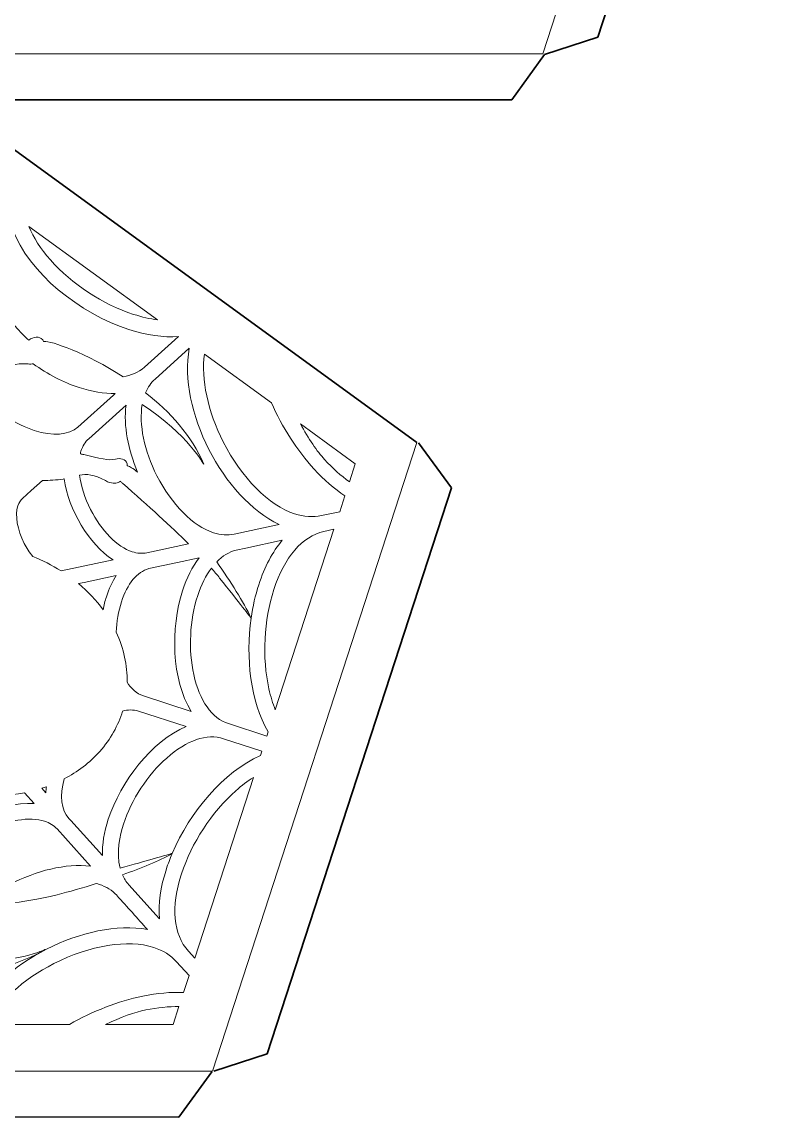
# Model space of a CAD drawing. Header units: millimetres. Extents: x -210 to 134, y -139 to 86.
# Drawn here: x -40.12 to -5.63, y -84.77 to -35.09 of the extents above; entities that cross this region are included whole.
import ezdxf

# ---------------------------------------------------------------- set-up
doc = ezdxf.new("R2010")
doc.units = ezdxf.units.MM
doc.header["$MEASUREMENT"] = 0
for name, color, linetype in [('Side 1 Detail', 7, 'Continuous'), ('Side 1 Outline', 7, 'Continuous'), ('Side 1 Scoring', 7, 'Continuous')]:
    doc.layers.add(name, color=color, linetype=linetype)

msp = doc.modelspace()

# ---------------------------------------------------------------- linework, layer by layer
at = {"layer": 'Side 1 Detail', "color": 250, "lineweight": 9}
for points, knots in [([(-33.0115, -49.3604), (-33.695, -49.4131), (-34.4587, -49.3074), (-35.2745, -49.0424), (-35.2745, -49.0424), (-37.4787, -48.3217), (-39.8307, -46.4889), (-40.5404, -44.4711)], [0, 0, 0, 0, 0.3333333, 0.3333333, 0.3333333, 0.3333333, 1, 1, 1, 1]), ([(-38.8268, -45.8881), (-37.8577, -46.9809), (-36.4472, -47.9031), (-35.0517, -48.3562), (-35.0517, -48.3562), (-34.6744, -48.4788), (-34.3137, -48.5629), (-33.9716, -48.6094)], [0, 0, 0, 0, 0.3333333, 0.3333333, 0.3333333, 0.3333333, 1, 1, 1, 1]), ([(-41.1873, -46.4621), (-41.4244, -47.2107), (-41.1129, -48.1216), (-40.3096, -49.0259), (-40.3096, -49.0259), (-40.1566, -49.1985), (-39.9864, -49.3638), (-39.8083, -49.5237), (-39.8083, -49.5237), (-39.6088, -49.3739), (-39.3253, -49.328), (-39.1775, -49.5158), (-39.1775, -49.5158), (-39.1685, -49.5268), (-39.1523, -49.5533), (-39.133, -49.5923), (-39.133, -49.5923), (-39.1241, -49.5905), (-39.1158, -49.5881), (-39.1062, -49.5871), (-39.1062, -49.5871), (-38.8213, -49.553), (-37.2017, -50.108), (-35.5271, -51.188), (-35.5271, -51.188), (-35.177, -51.1326), (-34.8384, -51.0051), (-34.5569, -50.7512)], [0, 0, 0, 0, 0.125, 0.125, 0.125, 0.125, 0.25, 0.25, 0.25, 0.25, 0.375, 0.375, 0.375, 0.375, 0.5, 0.5, 0.5, 0.5, 0.625, 0.625, 0.625, 0.625, 0.75, 0.75, 0.75, 0.75, 1, 1, 1, 1]), ([(-34.5569, -50.7512), (-34.5569, -50.7512), (-33.3346, -49.6502), (-33.3346, -49.6502), (-33.3346, -49.6502), (-33.3346, -49.6502), (-33.0115, -49.3604), (-33.0115, -49.3604)], [0, 0, 0, 0, 0.3333333, 0.3333333, 0.3333333, 0.3333333, 1, 1, 1, 1]), ([(-31.8346, -50.1621), (-31.9952, -51.2862), (-31.6906, -52.7521), (-30.9806, -54.145), (-30.9806, -54.145), (-30.1493, -55.7772), (-28.9091, -57.0258), (-27.7443, -57.403)], [0, 0, 0, 0, 0.3333333, 0.3333333, 0.3333333, 0.3333333, 1, 1, 1, 1]), ([(-39.84, -50.6075), (-41.0113, -50.5314), (-41.2256, -51.0912), (-41.691, -51.4306), (-41.691, -51.4306), (-41.8337, -51.5349), (-41.9787, -51.6321), (-42.1234, -51.7286), (-42.1234, -51.7286), (-42.0125, -51.8988), (-41.894, -52.0493), (-41.792, -52.1644), (-41.792, -52.1644), (-41.2194, -52.8103), (-40.3846, -53.3557), (-39.5596, -53.6234), (-39.5596, -53.6234), (-38.7179, -53.8969), (-37.9951, -53.8401), (-37.5759, -53.4683)], [0, 0, 0, 0, 0.1666667, 0.1666667, 0.1666667, 0.1666667, 0.3333333, 0.3333333, 0.3333333, 0.3333333, 0.5, 0.5, 0.5, 0.5, 0.6666667, 0.6666667, 0.6666667, 0.6666667, 1, 1, 1, 1]), ([(-35.8819, -51.9439), (-36.3883, -51.9552), (-36.943, -51.866), (-37.5287, -51.6762), (-37.5287, -51.6762), (-38.2294, -51.4467), (-38.9518, -51.0726), (-39.6071, -50.6038), (-39.6071, -50.6038), (-39.6743, -50.6113), (-39.7511, -50.6137), (-39.84, -50.6075)], [0, 0, 0, 0, 0.25, 0.25, 0.25, 0.25, 0.5, 0.5, 0.5, 0.5, 1, 1, 1, 1]), ([(-37.5759, -53.4683), (-37.5759, -53.4683), (-35.9615, -52.0155), (-35.9615, -52.0155), (-35.9615, -52.0155), (-35.9615, -52.0155), (-35.8819, -51.9439), (-35.8819, -51.9439)], [0, 0, 0, 0, 0.3333333, 0.3333333, 0.3333333, 0.3333333, 1, 1, 1, 1]), ([(-34.5087, -51.9125), (-33.4125, -52.7735), (-32.4068, -53.8597), (-31.8715, -55.1565), (-31.8715, -55.1565), (-31.8715, -55.1565), (-32.5608, -53.8421), (-34.6617, -52.4396), (-34.6617, -52.4396), (-34.8156, -53.3384), (-34.5731, -54.5391), (-33.9912, -55.6777), (-33.9912, -55.6777), (-33.3312, -56.9754), (-32.35, -57.9649), (-31.4309, -58.2622), (-31.4309, -58.2622), (-31.1046, -58.3683), (-30.787, -58.39), (-30.4862, -58.3259)], [0, 0, 0, 0, 0.1666667, 0.1666667, 0.1666667, 0.1666667, 0.3333333, 0.3333333, 0.3333333, 0.3333333, 0.5, 0.5, 0.5, 0.5, 0.6666667, 0.6666667, 0.6666667, 0.6666667, 1, 1, 1, 1]), ([(-37.4405, -54.568), (-37.4525, -54.6042), (-37.4587, -54.6452), (-37.4684, -54.6834), (-37.4684, -54.6834), (-37.417, -54.6951), (-37.3647, -54.7075), (-37.3137, -54.7185), (-37.3137, -54.7185), (-36.6105, -54.8781), (-36.1634, -55.0083), (-35.8754, -54.9249), (-35.8754, -54.9249), (-35.6528, -54.8602), (-35.4016, -54.9149), (-35.3486, -55.1416), (-35.3486, -55.1416), (-35.3458, -55.1547), (-35.3421, -55.1857), (-35.341, -55.2281), (-35.341, -55.2281), (-35.3328, -55.2301), (-35.3255, -55.2301), (-35.3169, -55.2326), (-35.3169, -55.2326), (-35.238, -55.2505), (-35.0823, -55.3449), (-34.8704, -55.5085), (-34.8704, -55.5085), (-35.3024, -54.4943), (-35.515, -53.4132), (-35.3965, -52.4779)], [0, 0, 0, 0, 0.1111111, 0.1111111, 0.1111111, 0.1111111, 0.2222222, 0.2222222, 0.2222222, 0.2222222, 0.3333333, 0.3333333, 0.3333333, 0.3333333, 0.4444444, 0.4444444, 0.4444444, 0.4444444, 0.5555556, 0.5555556, 0.5555556, 0.5555556, 0.6666667, 0.6666667, 0.6666667, 0.6666667, 0.7777778, 0.7777778, 0.7777778, 0.7777778, 1, 1, 1, 1]), ([(-25.4677, -56.5893), (-25.9425, -56.2726), (-26.41, -55.8665), (-26.8602, -55.3752), (-26.8602, -55.3752), (-27.6405, -54.5232), (-28.3082, -53.4752), (-28.8016, -52.3656)], [0, 0, 0, 0, 0.3333333, 0.3333333, 0.3333333, 0.3333333, 1, 1, 1, 1]), ([(-25.2593, -55.9481), (-25.2593, -55.9481), (-24.994, -55.1316), (-24.994, -55.1316), (-24.994, -55.1316), (-24.994, -55.1316), (-27.481, -53.325), (-27.481, -53.325)], [0, 0, 0, 0, 0.3333333, 0.3333333, 0.3333333, 0.3333333, 1, 1, 1, 1]), ([(-27.481, -53.325), (-27.1238, -53.9941), (-26.7218, -54.5777), (-26.3876, -54.9418), (-26.3876, -54.9418), (-26.021, -55.3418), (-25.6421, -55.6756), (-25.2593, -55.9481)], [0, 0, 0, 0, 0.3333333, 0.3333333, 0.3333333, 0.3333333, 1, 1, 1, 1]), ([(-32.5612, -58.7686), (-33.3611, -57.9718), (-34.3506, -57.0698), (-35.5543, -56.0191), (-35.5543, -56.0191), (-35.5894, -55.9877), (-35.6187, -55.955), (-35.6456, -55.9219), (-35.6456, -55.9219), (-35.6766, -55.9426), (-35.7097, -55.9619), (-35.7469, -55.9778), (-35.7469, -55.9778), (-35.8716, -56.0301), (-36.0511, -56.0539), (-36.3325, -55.8989), (-36.3325, -55.8989), (-36.8438, -55.6098), (-37.1973, -55.5916), (-37.5032, -55.6467), (-37.5032, -55.6467), (-37.4394, -56.1417), (-37.2713, -56.6843), (-37.0019, -57.2121), (-37.0019, -57.2121), (-36.513, -58.1733), (-35.791, -58.905), (-35.1178, -59.1224), (-35.1178, -59.1224), (-34.8856, -59.1979), (-34.6613, -59.213), (-34.4494, -59.1679)], [0, 0, 0, 0, 0.1111111, 0.1111111, 0.1111111, 0.1111111, 0.2222222, 0.2222222, 0.2222222, 0.2222222, 0.3333333, 0.3333333, 0.3333333, 0.3333333, 0.4444444, 0.4444444, 0.4444444, 0.4444444, 0.5555556, 0.5555556, 0.5555556, 0.5555556, 0.6666667, 0.6666667, 0.6666667, 0.6666667, 0.7777778, 0.7777778, 0.7777778, 0.7777778, 1, 1, 1, 1]), ([(-39.1899, -55.893), (-39.1899, -55.893), (-39.6929, -56.3457), (-39.6929, -56.3457), (-39.6929, -56.3457), (-39.6929, -56.3457), (-40.0946, -56.7078), (-40.0946, -56.7078)], [0, 0, 0, 0, 0.3333333, 0.3333333, 0.3333333, 0.3333333, 1, 1, 1, 1]), ([(-38.2043, -55.821), (-38.2163, -55.8227), (-38.228, -55.8265), (-38.2404, -55.8286), (-38.2404, -55.8286), (-38.5487, -55.8727), (-38.8709, -55.8923), (-39.1899, -55.893)], [0, 0, 0, 0, 0.3333333, 0.3333333, 0.3333333, 0.3333333, 1, 1, 1, 1]), ([(-26.5247, -57.4836), (-26.5247, -57.4836), (-25.7017, -57.3093), (-25.7017, -57.3093), (-25.7017, -57.3093), (-25.7017, -57.3093), (-25.4677, -56.5893), (-25.4677, -56.5893)], [0, 0, 0, 0, 0.3333333, 0.3333333, 0.3333333, 0.3333333, 1, 1, 1, 1]), ([(-40.3034, -57.045), (-40.4422, -57.4726), (-40.3316, -58.1241), (-40.0129, -58.7459), (-40.0129, -58.7459), (-39.9027, -58.9629), (-39.7718, -59.1621), (-39.6309, -59.3374), (-39.6309, -59.3374), (-39.1885, -59.5152), (-38.7568, -59.7333), (-38.3441, -59.9951)], [0, 0, 0, 0, 0.25, 0.25, 0.25, 0.25, 0.5, 0.5, 0.5, 0.5, 1, 1, 1, 1]), ([(-30.4862, -58.3259), (-30.4862, -58.3259), (-28.5924, -57.9259), (-28.5924, -57.9259), (-28.5924, -57.9259), (-28.5924, -57.9259), (-28.4477, -57.895), (-28.4477, -57.895)], [0, 0, 0, 0, 0.3333333, 0.3333333, 0.3333333, 0.3333333, 1, 1, 1, 1]), ([(-28.6217, -66.2989), (-28.6217, -66.2989), (-25.9593, -58.1041), (-25.9593, -58.1041), (-25.9593, -58.1041), (-25.9593, -58.1041), (-26.4179, -58.2012), (-26.4179, -58.2012)], [0, 0, 0, 0, 0.3333333, 0.3333333, 0.3333333, 0.3333333, 1, 1, 1, 1]), ([(-30.4011, -59.0487), (-30.7215, -59.128), (-31.0164, -59.3133), (-31.2806, -59.5827), (-31.2806, -59.5827), (-30.6467, -60.4833), (-30.0697, -61.4007), (-29.7173, -62.1307), (-29.7173, -62.1307), (-29.6418, -61.6043), (-29.5288, -61.0927), (-29.3751, -60.6183), (-29.3751, -60.6183), (-29.1106, -59.8035), (-28.7482, -59.1238), (-28.3055, -58.6026)], [0, 0, 0, 0, 0.2, 0.2, 0.2, 0.2, 0.4, 0.4, 0.4, 0.4, 0.6, 0.6, 0.6, 0.6, 1, 1, 1, 1]), ([(-28.3055, -58.6026), (-28.3055, -58.6026), (-29.9632, -58.955), (-29.9632, -58.955), (-29.9632, -58.955), (-29.9632, -58.955), (-30.4011, -59.0487), (-30.4011, -59.0487)], [0, 0, 0, 0, 0.3333333, 0.3333333, 0.3333333, 0.3333333, 1, 1, 1, 1]), ([(-32.0826, -59.4063), (-32.0826, -59.4063), (-33.0535, -59.6123), (-33.0535, -59.6123), (-33.0535, -59.6123), (-33.0535, -59.6123), (-34.3668, -59.8917), (-34.3668, -59.8917)], [0, 0, 0, 0, 0.3333333, 0.3333333, 0.3333333, 0.3333333, 1, 1, 1, 1]), ([(-32.4423, -66.3706), (-33.3263, -64.9153), (-33.3821, -62.5989), (-32.8316, -60.8932), (-32.8316, -60.8932), (-32.6418, -60.3093), (-32.3896, -59.8087), (-32.0826, -59.4063)], [0, 0, 0, 0, 0.3333333, 0.3333333, 0.3333333, 0.3333333, 1, 1, 1, 1]), ([(-29.7176, -62.1338), (-29.7438, -62.1031), (-30.2543, -61.4386), (-31.1477, -60.3155), (-31.1477, -60.3155), (-31.2634, -60.1704), (-31.3888, -60.0206), (-31.5228, -59.8669), (-31.5228, -59.8669), (-31.7702, -60.199), (-31.9824, -60.6155), (-32.145, -61.1154), (-32.145, -61.1154), (-32.506, -62.2271), (-32.5715, -63.5649), (-32.3221, -64.699), (-32.3221, -64.699), (-32.0609, -65.8879), (-31.5029, -66.6768), (-30.7508, -66.9197), (-30.7508, -66.9197), (-30.7504, -66.9197), (-30.7508, -66.9201), (-30.7501, -66.9204)], [0, 0, 0, 0, 0.1428571, 0.1428571, 0.1428571, 0.1428571, 0.2857143, 0.2857143, 0.2857143, 0.2857143, 0.4285714, 0.4285714, 0.4285714, 0.4285714, 0.5714286, 0.5714286, 0.5714286, 0.5714286, 0.7142857, 0.7142857, 0.7142857, 0.7142857, 1, 1, 1, 1]), ([(-35.8385, -60.2042), (-35.8385, -60.2042), (-37.2951, -60.5139), (-37.2951, -60.5139), (-37.2951, -60.5139), (-37.2951, -60.5139), (-37.5559, -60.5694), (-37.5559, -60.5694)], [0, 0, 0, 0, 0.3333333, 0.3333333, 0.3333333, 0.3333333, 1, 1, 1, 1]), ([(-37.5559, -60.5694), (-37.119, -60.9346), (-36.7463, -61.3338), (-36.4373, -61.7572), (-36.4373, -61.7572), (-36.3959, -61.5547), (-36.3484, -61.3559), (-36.2878, -61.1685)], [0, 0, 0, 0, 0.3333333, 0.3333333, 0.3333333, 0.3333333, 1, 1, 1, 1]), ([(-28.6889, -60.8405), (-29.1429, -62.2371), (-29.2263, -63.9194), (-28.9118, -65.3446), (-28.9118, -65.3446), (-28.8353, -65.6915), (-28.7368, -66.0078), (-28.6217, -66.2989)], [0, 0, 0, 0, 0.3333333, 0.3333333, 0.3333333, 0.3333333, 1, 1, 1, 1]), ([(-35.6015, -61.392), (-35.741, -61.8217), (-35.8195, -62.2974), (-35.8382, -62.7739), (-35.8382, -62.7739), (-35.4999, -63.5094), (-35.3314, -64.2815), (-35.3445, -65.0432), (-35.3445, -65.0432), (-35.1705, -65.3188), (-34.9349, -65.5599), (-34.6072, -65.6671)], [0, 0, 0, 0, 0.25, 0.25, 0.25, 0.25, 0.5, 0.5, 0.5, 0.5, 1, 1, 1, 1]), ([(-34.8229, -66.3558), (-35.0689, -66.2765), (-35.3162, -66.2893), (-35.5526, -66.3482), (-35.5526, -66.3482), (-35.7517, -67.0021), (-36.0893, -67.6249), (-36.5826, -68.1775), (-36.5826, -68.1775), (-37.046, -68.6957), (-37.5983, -69.1084), (-38.2036, -69.4271)], [0, 0, 0, 0, 0.25, 0.25, 0.25, 0.25, 0.5, 0.5, 0.5, 0.5, 1, 1, 1, 1]), ([(-36.4683, -72.9066), (-36.4803, -72.4002), (-36.3904, -71.8452), (-36.1999, -71.2598), (-36.1999, -71.2598), (-36.1999, -71.2595), (-36.1999, -71.2595), (-36.1999, -71.2592), (-36.1999, -71.2592), (-35.6428, -69.5562), (-34.2355, -67.7135), (-32.6652, -67.0565)], [0, 0, 0, 0, 0.25, 0.25, 0.25, 0.25, 0.5, 0.5, 0.5, 0.5, 1, 1, 1, 1]), ([(-30.7501, -66.9204), (-30.7501, -66.9204), (-29.0076, -67.4864), (-29.0076, -67.4864), (-29.0076, -67.4864), (-29.0076, -67.4864), (-28.9449, -67.2932), (-28.9449, -67.2932)], [0, 0, 0, 0, 0.3333333, 0.3333333, 0.3333333, 0.3333333, 1, 1, 1, 1]), ([(-29.2939, -68.3681), (-29.2939, -68.3681), (-29.2305, -68.1727), (-29.2305, -68.1727), (-29.2305, -68.1727), (-29.2305, -68.1727), (-30.9737, -67.6063), (-30.9737, -67.6063)], [0, 0, 0, 0, 0.3333333, 0.3333333, 0.3333333, 0.3333333, 1, 1, 1, 1]), ([(-33.5503, -68.48), (-34.4188, -69.25), (-35.1522, -70.3707), (-35.5122, -71.4783), (-35.5122, -71.4783), (-35.6731, -71.9737), (-35.8488, -72.7657), (-35.668, -73.4702), (-35.668, -73.4702), (-35.5967, -73.452), (-35.5192, -73.4348), (-35.4502, -73.4155), (-35.4502, -73.4155), (-34.2748, -73.0895), (-33.5213, -72.8694), (-33.2953, -72.8046), (-33.2953, -72.8046), (-32.4968, -70.9367), (-30.9788, -69.1005), (-29.2939, -68.3681)], [0, 0, 0, 0, 0.1666667, 0.1666667, 0.1666667, 0.1666667, 0.3333333, 0.3333333, 0.3333333, 0.3333333, 0.5, 0.5, 0.5, 0.5, 0.6666667, 0.6666667, 0.6666667, 0.6666667, 1, 1, 1, 1]), ([(-29.6163, -69.3599), (-29.8806, -69.528), (-30.1465, -69.7261), (-30.4121, -69.9617), (-30.4121, -69.9617), (-31.5042, -70.9305), (-32.4268, -72.3416), (-32.8799, -73.7365)], [0, 0, 0, 0, 0.3333333, 0.3333333, 0.3333333, 0.3333333, 1, 1, 1, 1]), ([(-32.5653, -77.2409), (-32.5653, -77.2409), (-32.2797, -77.5582), (-32.2797, -77.5582), (-32.2797, -77.5582), (-32.2797, -77.5582), (-29.6163, -69.3599), (-29.6163, -69.3599)], [0, 0, 0, 0, 0.3333333, 0.3333333, 0.3333333, 0.3333333, 1, 1, 1, 1]), ([(-44.2827, -69.5783), (-44.385, -69.7127), (-44.4639, -69.8487), (-44.507, -69.9817), (-44.507, -69.9817), (-44.5521, -70.1219), (-44.5617, -70.2494), (-44.5356, -70.3745), (-44.5356, -70.3745), (-44.363, -71.1872), (-44.1907, -71.9974), (-44.0188, -72.8053), (-44.0188, -72.8053), (-43.1576, -71.4831), (-41.1488, -70.4589), (-39.5709, -70.5395)], [0, 0, 0, 0, 0.2, 0.2, 0.2, 0.2, 0.4, 0.4, 0.4, 0.4, 0.6, 0.6, 0.6, 0.6, 1, 1, 1, 1]), ([(-39.0373, -70.053), (-39.0331, -69.9666), (-39.0156, -69.8749), (-39.0042, -69.7857), (-39.0042, -69.7857), (-39.0741, -69.8108), (-39.1465, -69.8301), (-39.2175, -69.8525)], [0, 0, 0, 0, 0.3333333, 0.3333333, 0.3333333, 0.3333333, 1, 1, 1, 1]), ([(-39.0897, -71.3487), (-39.7631, -71.1283), (-40.7774, -71.2964), (-41.7365, -71.7866), (-41.7365, -71.7866), (-42.5233, -72.1859), (-43.1518, -72.7419), (-43.4744, -73.3004), (-43.4744, -73.3004), (-43.245, -73.587), (-42.9581, -73.8588), (-42.2412, -73.9408), (-42.2412, -73.9408), (-41.9225, -73.9808), (-41.7909, -74.1055), (-41.721, -74.2209), (-41.721, -74.2209), (-41.7, -74.2557), (-41.6848, -74.2908), (-41.6717, -74.326), (-41.6717, -74.326), (-41.6304, -74.315), (-41.5877, -74.3057), (-41.5412, -74.3008), (-41.5412, -74.3008), (-41.237, -74.2736), (-40.9455, -74.2461), (-40.6592, -74.2182), (-40.6592, -74.2182), (-39.4786, -73.5898), (-38.1343, -73.2483), (-37.0029, -73.391)], [0, 0, 0, 0, 0.1111111, 0.1111111, 0.1111111, 0.1111111, 0.2222222, 0.2222222, 0.2222222, 0.2222222, 0.3333333, 0.3333333, 0.3333333, 0.3333333, 0.4444444, 0.4444444, 0.4444444, 0.4444444, 0.5555556, 0.5555556, 0.5555556, 0.5555556, 0.6666667, 0.6666667, 0.6666667, 0.6666667, 0.7777778, 0.7777778, 0.7777778, 0.7777778, 1, 1, 1, 1]), ([(-37.9865, -71.2206), (-37.9865, -71.2206), (-37.9042, -71.3129), (-37.9042, -71.3129), (-37.9042, -71.3129), (-37.9042, -71.3129), (-36.4683, -72.9066), (-36.4683, -72.9066)], [0, 0, 0, 0, 0.3333333, 0.3333333, 0.3333333, 0.3333333, 1, 1, 1, 1]), ([(-33.8838, -75.7771), (-33.9365, -75.0943), (-33.8303, -74.3298), (-33.5654, -73.5136), (-33.5654, -73.5136), (-33.5651, -73.5133), (-33.5651, -73.5133), (-33.5651, -73.5129), (-33.5651, -73.5129), (-33.491, -73.2859), (-33.4021, -73.0571), (-33.3053, -72.8284), (-33.3053, -72.8284), (-33.9117, -73.146), (-34.7095, -73.4754), (-35.5581, -73.7789), (-35.5581, -73.7789), (-35.4868, -73.9388), (-35.4, -74.0931), (-35.2756, -74.2309)], [0, 0, 0, 0, 0.1666667, 0.1666667, 0.1666667, 0.1666667, 0.3333333, 0.3333333, 0.3333333, 0.3333333, 0.5, 0.5, 0.5, 0.5, 0.6666667, 0.6666667, 0.6666667, 0.6666667, 1, 1, 1, 1]), ([(-35.8168, -74.7087), (-36.0218, -74.4838), (-36.2895, -74.3156), (-36.6119, -74.2109), (-36.6119, -74.2109), (-36.6543, -74.1971), (-36.7025, -74.1899), (-36.747, -74.1782), (-36.747, -74.1782), (-37.365, -74.3725), (-37.9745, -74.5447), (-38.5215, -74.6801), (-38.5215, -74.6801), (-39.377, -74.892), (-40.1266, -75.0153), (-40.6978, -75.0743), (-40.6978, -75.0743), (-41.7461, -75.714), (-42.5268, -76.556), (-42.7859, -77.3535), (-42.7859, -77.3535), (-42.8265, -77.4793), (-42.851, -77.6023), (-42.8672, -77.7239), (-42.8672, -77.7239), (-40.3788, -77.8128), (-39.0683, -77.1637), (-39.0683, -77.1637), (-39.0683, -77.1637), (-40.1931, -77.8541), (-41.545, -78.15), (-42.861, -78.2258), (-42.861, -78.2258), (-42.8569, -78.2506), (-42.8555, -78.2761), (-42.8507, -78.3006)], [0, 0, 0, 0, 0.1, 0.1, 0.1, 0.1, 0.2, 0.2, 0.2, 0.2, 0.3, 0.3, 0.3, 0.3, 0.4, 0.4, 0.4, 0.4, 0.5, 0.5, 0.5, 0.5, 0.6, 0.6, 0.6, 0.6, 0.7, 0.7, 0.7, 0.7, 0.8, 0.8, 0.8, 0.8, 1, 1, 1, 1]), ([(-35.2756, -74.2309), (-35.2756, -74.2309), (-34.0309, -75.6134), (-34.0309, -75.6134), (-34.0309, -75.6134), (-34.0309, -75.6134), (-33.8838, -75.7771), (-33.8838, -75.7771)], [0, 0, 0, 0, 0.3333333, 0.3333333, 0.3333333, 0.3333333, 1, 1, 1, 1]), ([(-42.4183, -80.3363), (-41.1977, -77.788), (-37.1986, -75.7502), (-34.4191, -76.2611), (-34.4191, -76.2611), (-34.8777, -75.7515), (-35.339, -75.2396), (-35.8027, -74.7246)], [0, 0, 0, 0, 0.3333333, 0.3333333, 0.3333333, 0.3333333, 1, 1, 1, 1]), ([(-34.1352, -77.0734), (-35.2997, -76.6935), (-37.0371, -76.9746), (-38.6687, -77.8073), (-38.6687, -77.8073), (-40.0784, -78.5242), (-41.1984, -79.5467), (-41.7217, -80.5626)], [0, 0, 0, 0, 0.3333333, 0.3333333, 0.3333333, 0.3333333, 1, 1, 1, 1]), ([(-32.7854, -79.1164), (-32.7854, -79.1164), (-32.5367, -78.3509), (-32.5367, -78.3509), (-32.5367, -78.3509), (-32.5367, -78.3509), (-33.1027, -77.7222), (-33.1027, -77.7222)], [0, 0, 0, 0, 0.3333333, 0.3333333, 0.3333333, 0.3333333, 1, 1, 1, 1]), ([(-37.9541, -80.5651), (-36.9075, -79.9615), (-35.7551, -79.5085), (-34.6272, -79.279), (-34.6272, -79.279), (-33.9733, -79.1464), (-33.3567, -79.093), (-32.7854, -79.1164)], [0, 0, 0, 0, 0.3333333, 0.3333333, 0.3333333, 0.3333333, 1, 1, 1, 1]), ([(-32.9936, -79.7558), (-33.4635, -79.7513), (-33.9671, -79.7989), (-34.4991, -79.907), (-34.4991, -79.907), (-34.9807, -80.0049), (-35.6432, -80.2381), (-36.3212, -80.5664)], [0, 0, 0, 0, 0.3333333, 0.3333333, 0.3333333, 0.3333333, 1, 1, 1, 1]), ([(-36.3212, -80.5664), (-36.3212, -80.5664), (-33.2574, -80.5688), (-33.2574, -80.5688), (-33.2574, -80.5688), (-33.2574, -80.5688), (-32.9936, -79.7558), (-32.9936, -79.7558)], [0, 0, 0, 0, 0.3333333, 0.3333333, 0.3333333, 0.3333333, 1, 1, 1, 1])]:
    msp.add_open_spline(points, degree=3, knots=knots, dxfattribs=at)
for points in [[(-33.9716, -48.6094), (-33.9716, -48.6094), (-39.7983, -44.3764), (-39.7983, -44.3764)], [(-39.7983, -44.3764), (-39.5985, -44.8708), (-39.2778, -45.3803), (-38.8268, -45.8881)], [(-32.5264, -49.8941), (-32.5264, -49.8941), (-34.0767, -51.2893), (-34.0767, -51.2893)], [(-28.4477, -57.895), (-30.9988, -56.6754), (-33.0376, -52.6742), (-32.5264, -49.8941)], [(-28.8016, -52.3656), (-28.8016, -52.3656), (-31.8346, -50.1621), (-31.8346, -50.1621)], [(-34.0767, -51.2893), (-34.2607, -51.4561), (-34.4043, -51.6669), (-34.5087, -51.9125)], [(-35.3965, -52.4779), (-35.3965, -52.4779), (-37.0843, -53.9968), (-37.0843, -53.9968)], [(-37.0843, -53.9968), (-37.2448, -54.1425), (-37.3643, -54.3337), (-37.4398, -54.5653)], [(-37.4398, -54.5653), (-37.4398, -54.5653), (-37.4405, -54.568), (-37.4405, -54.568)], [(-35.9794, -59.4948), (-37.0949, -58.77), (-37.9948, -57.2311), (-38.2043, -55.821)], [(-40.0946, -56.7078), (-40.1893, -56.7936), (-40.2572, -56.9031), (-40.3023, -57.0416)], [(-27.7443, -57.403), (-27.3243, -57.5394), (-26.9147, -57.5666), (-26.5247, -57.4836)], [(-26.4179, -58.2012), (-27.4025, -58.4293), (-28.2107, -59.3664), (-28.6889, -60.8405)], [(-34.4494, -59.1679), (-34.4494, -59.1679), (-32.5612, -58.7686), (-32.5612, -58.7686)], [(-38.3441, -59.9951), (-38.3441, -59.9951), (-35.9794, -59.4948), (-35.9794, -59.4948)], [(-34.3668, -59.8917), (-34.8973, -60.0381), (-35.3348, -60.5701), (-35.6011, -61.3904)], [(-36.2878, -61.1685), (-36.1692, -60.804), (-36.0183, -60.4805), (-35.8385, -60.2042)], [(-35.6011, -61.3904), (-35.6011, -61.3904), (-35.6015, -61.392), (-35.6015, -61.392)], [(-28.9449, -67.2932), (-29.7572, -65.9148), (-29.9729, -63.9314), (-29.7176, -62.1338)], [(-34.6072, -65.6671), (-34.6072, -65.6671), (-32.4423, -66.3706), (-32.4423, -66.3706)], [(-32.6652, -67.0565), (-32.6652, -67.0565), (-34.8229, -66.3558), (-34.8229, -66.3558)], [(-30.9737, -67.6063), (-31.7247, -67.361), (-32.6401, -67.6711), (-33.5503, -68.48)], [(-38.2036, -69.4271), (-38.4082, -70.1888), (-38.3341, -70.8358), (-37.9865, -71.2206)], [(-40.0078, -70.0544), (-41.3947, -70.3197), (-42.8989, -70.166), (-44.2827, -69.5783)], [(-39.2175, -69.8525), (-39.2175, -69.8525), (-39.0373, -70.053), (-39.0373, -70.053)], [(-39.5709, -70.5395), (-39.5709, -70.5395), (-40.0078, -70.0544), (-40.0078, -70.0544)], [(-38.5267, -71.6994), (-38.6697, -71.5416), (-38.8588, -71.4235), (-39.0897, -71.3487)], [(-37.0029, -73.391), (-37.0029, -73.391), (-38.5267, -71.6994), (-38.5267, -71.6994)], [(-32.8799, -73.7365), (-33.3659, -75.2324), (-33.2547, -76.4771), (-32.5653, -77.2409)], [(-35.8027, -74.7246), (-35.8027, -74.7246), (-35.8168, -74.7087), (-35.8168, -74.7087)], [(-33.1027, -77.7222), (-33.3694, -77.4279), (-33.716, -77.2095), (-34.1352, -77.0734)], [(-41.7217, -80.5626), (-41.7217, -80.5626), (-37.9541, -80.5651), (-37.9541, -80.5651)]]:
    msp.add_open_spline(points, degree=3, dxfattribs=at)
at = {"layer": 'Side 1 Outline', "color": 250, "lineweight": 35}
for points in [[(-5.6278, -10.1198), (-5.6278, -10.1198), (-13.9908, -35.7837), (-13.9908, -35.7837)], [(-16.4033, -36.5675), (-16.4033, -36.5675), (-13.9908, -35.7837), (-13.9908, -35.7837)], [(-46.4652, -36.5447), (-46.4652, -36.5447), (-22.2063, -54.1698), (-22.2063, -54.1698)], [(-16.4033, -36.5675), (-16.4033, -36.5675), (-17.8944, -38.6197), (-17.8944, -38.6197)], [(-17.8944, -38.6197), (-17.8944, -38.6197), (-41.6025, -38.6197), (-41.6025, -38.6197)], [(-22.1236, -54.1791), (-22.1236, -54.1791), (-20.6325, -56.2313), (-20.6325, -56.2313)], [(-20.6325, -56.2313), (-20.6325, -56.2313), (-28.9955, -81.8952), (-28.9955, -81.8952)], [(-31.4081, -82.679), (-31.4081, -82.679), (-28.9955, -81.8952), (-28.9955, -81.8952)], [(-31.5053, -82.7155), (-31.5053, -82.7155), (-32.9963, -84.7677), (-32.9963, -84.7677)], [(-32.9963, -84.7677), (-32.9963, -84.7677), (-59.9882, -84.7446), (-59.9882, -84.7446)]]:
    msp.add_open_spline(points, degree=3, dxfattribs=at)
at = {"layer": 'Side 1 Scoring', "color": 250, "lineweight": 18}
for points in [[(-16.4788, -36.5447), (-16.4788, -36.5447), (-7.2129, -8.0266), (-7.2129, -8.0266)], [(-16.4788, -36.5447), (-16.4788, -36.5447), (-46.4648, -36.5444), (-46.4648, -36.5444)], [(-31.4722, -82.6886), (-31.4722, -82.6886), (-22.2063, -54.1704), (-22.2063, -54.1704)], [(-31.4722, -82.6886), (-31.4722, -82.6886), (-61.4582, -82.6883), (-61.4582, -82.6883)]]:
    msp.add_open_spline(points, degree=3, dxfattribs=at)

doc.saveas('drawing.dxf')
